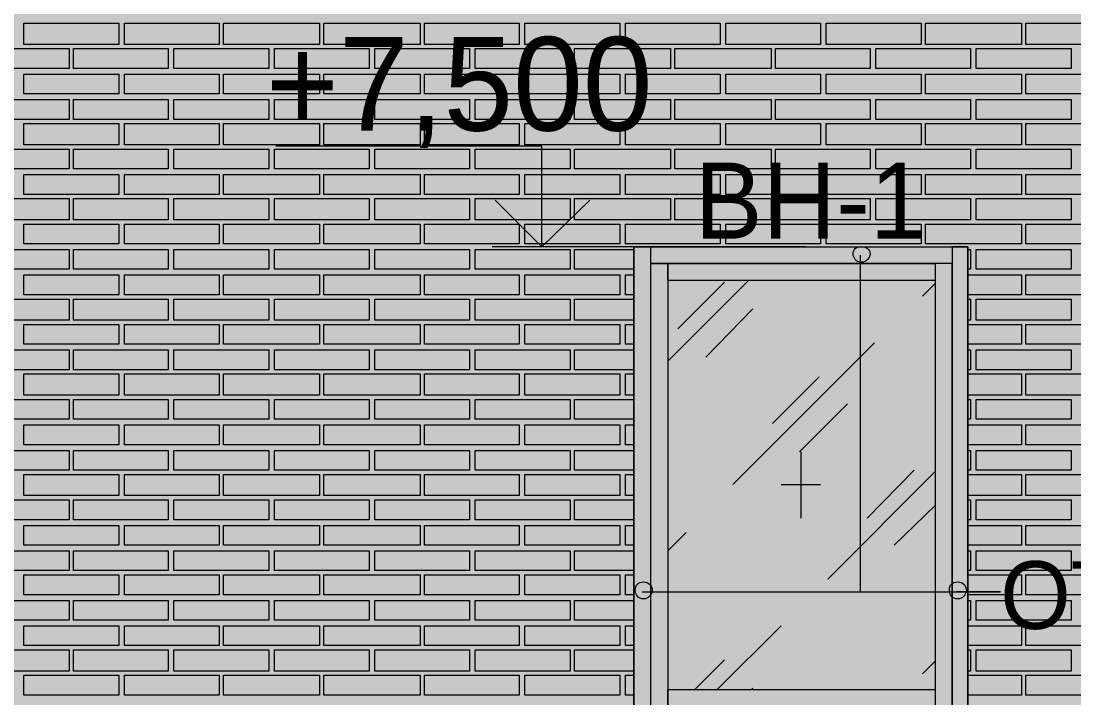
# Model space of a CAD drawing. Header units: millimetres. Extents: x -28928 to 100580, y -22867 to 36490.
# Drawn here: x -16654 to -13507, y 1383 to 3408 of the extents above; entities that cross this region are included whole.
import ezdxf

# ---------------------------------------------------------------- set-up
doc = ezdxf.new("R2010")
doc.units = ezdxf.units.MM
doc.layers.add('PDF _Геометрия', color=7, linetype='Continuous', true_color=0x8f8e8d)
doc.layers.add('PDF _Сплошная заливка', color=7, linetype='Continuous', true_color=0xffffff)
doc.layers.add('PDF _Текст', color=7, linetype='Continuous')

msp = doc.modelspace()

# ---------------------------------------------------------------- hatches: boundary and pattern name
at = {"layer": 'PDF _Сплошная заливка', "true_color": 0xdcd6cf, "transparency": 33554559}
h = msp.add_hatch(color=254, dxfattribs=at)
h.paths.add_polyline_path([(-15922.40610003837, -4713.187073485198), (-15922.40610003837, -1463.956304254396), (-13823.94456157681, -1463.956304254396), (-13823.94456157681, -4713.187073485198), (-13561.63686926911, -4713.187073485198), (-13561.63686926911, -1163.571688869772), (-19459.3291769615, -1163.571688869772), (-19459.3291769615, -4713.187073485198), (-17919.32917696148, -4713.187073485198), (-17919.32917696148, -1463.956304254396), (-16518.94456157684, -1463.956304254396), (-16518.94456157684, -4713.187073485198)])
h.paths.add_polyline_path([(-19700.48302311534, -482.4178427159131), (-9335.098407730602, -482.4178427159131), (-9335.098407730602, 4217.966772668751), (-12072.40610003833, 4217.966772668751), (-12072.40610003833, 6929.889849591866), (-9335.098407730602, 6929.889849591866), (-9335.098407730602, 9028.35138805342), (-21815.86763849998, 9028.35138805342), (-21815.86763849998, -4713.187073485198), (-19776.63686926919, -4713.187073485198), (-19776.63686926919, -727.8024581005411), (-19730.09840773073, -727.8024581005411), (-19730.09840773073, -820.8793811774594), (-19708.94456157688, -820.8793811774594), (-19708.94456157688, -719.3409196389985), (-19700.48302311534, -719.3409196389985)])
h.paths.add_polyline_path([(-10972.40610003832, -4713.187073485198), (-10972.40610003832, -1463.956304254396), (-9576.252253884453, -1463.956304254396), (-9576.252253884453, -4713.187073485198), (-9335.098407730602, -4713.187073485198), (-9335.098407730602, -1163.571688869772), (-13383.9445615768, -1163.571688869772), (-13383.9445615768, -4713.187073485198), (-13121.63686926912, -4713.187073485198), (-13121.63686926912, -1463.956304254396), (-11323.55994619217, -1463.956304254396), (-11323.55994619217, -4713.187073485198)])

# ---------------------------------------------------------------- linework, layer by layer
at = {"layer": 'PDF _Геометрия', "lineweight": 9}
for points in [[(-16362.40610003838, 3337.966772668748), (-16506.25225388453, 3337.966772668748), (-16645.86763849992, 3337.966772668748), (-16645.86763849992, 3401.428311130287), (-16506.25225388453, 3401.428311130287), (-16362.40610003838, 3401.428311130287)], [(-16062.02148465376, 3337.966772668748), (-16205.86763849993, 3337.966772668748), (-16345.48302311531, 3337.966772668748), (-16345.48302311531, 3401.428311130287), (-16205.86763849993, 3401.428311130287), (-16062.02148465376, 3401.428311130287)], [(-15761.63686926915, 3337.966772668748), (-15905.4830231153, 3337.966772668748), (-16049.32917696145, 3337.966772668748), (-16049.32917696145, 3401.428311130287), (-15905.4830231153, 3401.428311130287), (-15761.63686926915, 3401.428311130287)], [(-15461.25225388453, 3337.966772668748), (-15605.09840773067, 3337.966772668748), (-15748.94456157684, 3337.966772668748), (-15748.94456157684, 3401.428311130287), (-15605.09840773067, 3401.428311130287), (-15461.25225388453, 3401.428311130287)], [(-15165.09840773068, 3337.966772668748), (-15304.71379234607, 3337.966772668748), (-15448.55994619222, 3337.966772668748), (-15448.55994619222, 3401.428311130287), (-15304.71379234607, 3401.428311130287), (-15165.09840773068, 3401.428311130287)], [(-14864.71379234606, 3337.966772668748), (-15004.32917696144, 3337.966772668748), (-15148.17533080759, 3337.966772668748), (-15148.17533080759, 3401.428311130287), (-15004.32917696144, 3401.428311130287), (-14864.71379234606, 3401.428311130287)], [(-14564.32917696143, 3337.966772668748), (-14703.94456157682, 3337.966772668748), (-14847.79071542299, 3337.966772668748), (-14847.79071542299, 3401.428311130287), (-14703.94456157682, 3401.428311130287), (-14564.32917696143, 3401.428311130287)], [(-14263.94456157683, 3337.966772668748), (-14407.79071542298, 3337.966772668748), (-14547.40610003836, 3337.966772668748), (-14547.40610003836, 3401.428311130287), (-14407.79071542298, 3401.428311130287), (-14263.94456157683, 3401.428311130287)], [(-13963.5599461922, 3337.966772668748), (-14107.40610003835, 3337.966772668748), (-14247.02148465374, 3337.966772668748), (-14247.02148465374, 3401.428311130287), (-14107.40610003835, 3401.428311130287), (-13963.5599461922, 3401.428311130287)], [(-13663.17533080758, 3337.966772668748), (-13807.02148465374, 3337.966772668748), (-13950.86763849989, 3337.966772668748), (-13950.86763849989, 3401.428311130287), (-13807.02148465374, 3401.428311130287), (-13663.17533080758, 3401.428311130287)], [(-13362.79071542297, 3337.966772668748), (-13506.63686926912, 3337.966772668748), (-13650.48302311527, 3337.966772668748), (-13650.48302311527, 3401.428311130287), (-13506.63686926912, 3401.428311130287), (-13362.79071542297, 3401.428311130287)], [(-16510.48302311531, 3325.274464976439), (-16510.48302311531, 3266.043695745662), (-16798.17533080761, 3266.043695745662), (-16798.17533080761, 3325.274464976439)], [(-16214.32917696145, 3325.274464976439), (-16214.32917696145, 3266.043695745662), (-16497.79071542301, 3266.043695745662), (-16497.79071542301, 3325.274464976439)], [(-15913.94456157685, 3325.274464976439), (-15913.94456157685, 3266.043695745662), (-16197.40610003838, 3266.043695745662), (-16197.40610003838, 3325.274464976439)], [(-15613.55994619222, 3325.274464976439), (-15613.55994619222, 3266.043695745662), (-15897.02148465375, 3266.043695745662), (-15897.02148465375, 3325.274464976439)], [(-15313.17533080759, 3325.274464976439), (-15313.17533080759, 3266.043695745662), (-15596.63686926915, 3266.043695745662), (-15596.63686926915, 3325.274464976439)], [(-15012.79071542299, 3325.274464976439), (-15012.79071542299, 3266.043695745662), (-15296.25225388452, 3266.043695745662), (-15296.25225388452, 3325.274464976439)], [(-14712.40610003836, 3325.274464976439), (-14712.40610003836, 3266.043695745662), (-15000.09840773068, 3266.043695745662), (-15000.09840773068, 3325.274464976439)], [(-14412.02148465374, 3325.274464976439), (-14412.02148465374, 3266.043695745662), (-14699.71379234606, 3266.043695745662), (-14699.71379234606, 3325.274464976439)], [(-14115.86763849989, 3325.274464976439), (-14115.86763849989, 3266.043695745662), (-14399.32917696143, 3266.043695745662), (-14399.32917696143, 3325.274464976439)], [(-13815.48302311527, 3325.274464976439), (-13815.48302311527, 3266.043695745662), (-14098.94456157682, 3266.043695745662), (-14098.94456157682, 3325.274464976439)], [(-13515.09840773066, 3325.274464976439), (-13515.09840773066, 3266.043695745662), (-13798.5599461922, 3266.043695745662), (-13798.5599461922, 3325.274464976439)], [(-16362.40610003838, 3189.889849591815), (-16506.25225388453, 3189.889849591815), (-16645.86763849992, 3189.889849591815), (-16645.86763849992, 3249.120618822591), (-16506.25225388453, 3249.120618822591), (-16362.40610003838, 3249.120618822591)], [(-16062.02148465376, 3189.889849591815), (-16205.86763849993, 3189.889849591815), (-16345.48302311531, 3189.889849591815), (-16345.48302311531, 3249.120618822591), (-16205.86763849993, 3249.120618822591), (-16062.02148465376, 3249.120618822591)], [(-15761.63686926915, 3189.889849591815), (-15905.4830231153, 3189.889849591815), (-16049.32917696145, 3189.889849591815), (-16049.32917696145, 3249.120618822591), (-15905.4830231153, 3249.120618822591), (-15761.63686926915, 3249.120618822591)], [(-15461.25225388453, 3189.889849591815), (-15605.09840773067, 3189.889849591815), (-15748.94456157684, 3189.889849591815), (-15748.94456157684, 3249.120618822591), (-15605.09840773067, 3249.120618822591), (-15461.25225388453, 3249.120618822591)], [(-15165.09840773068, 3189.889849591815), (-15304.71379234607, 3189.889849591815), (-15448.55994619222, 3189.889849591815), (-15448.55994619222, 3249.120618822591), (-15304.71379234607, 3249.120618822591), (-15165.09840773068, 3249.120618822591)], [(-14864.71379234606, 3189.889849591815), (-15004.32917696144, 3189.889849591815), (-15148.17533080759, 3189.889849591815), (-15148.17533080759, 3249.120618822591), (-15004.32917696144, 3249.120618822591), (-14864.71379234606, 3249.120618822591)], [(-14564.32917696143, 3189.889849591815), (-14703.94456157682, 3189.889849591815), (-14847.79071542299, 3189.889849591815), (-14847.79071542299, 3249.120618822591), (-14703.94456157682, 3249.120618822591), (-14564.32917696143, 3249.120618822591)], [(-14263.94456157683, 3189.889849591815), (-14407.79071542298, 3189.889849591815), (-14547.40610003836, 3189.889849591815), (-14547.40610003836, 3249.120618822591), (-14407.79071542298, 3249.120618822591), (-14263.94456157683, 3249.120618822591)], [(-13963.5599461922, 3189.889849591815), (-14107.40610003835, 3189.889849591815), (-14247.02148465374, 3189.889849591815), (-14247.02148465374, 3249.120618822591), (-14107.40610003835, 3249.120618822591), (-13963.5599461922, 3249.120618822591)], [(-13663.17533080758, 3189.889849591815), (-13807.02148465374, 3189.889849591815), (-13950.86763849989, 3189.889849591815), (-13950.86763849989, 3249.120618822591), (-13807.02148465374, 3249.120618822591), (-13663.17533080758, 3249.120618822591)], [(-13362.79071542297, 3189.889849591815), (-13506.63686926912, 3189.889849591815), (-13650.48302311527, 3189.889849591815), (-13650.48302311527, 3249.120618822591), (-13506.63686926912, 3249.120618822591), (-13362.79071542297, 3249.120618822591)], [(-16510.48302311531, 3172.966772668744), (-16510.48302311531, 3113.736003437967), (-16798.17533080761, 3113.736003437967), (-16798.17533080761, 3172.966772668744)], [(-16214.32917696145, 3172.966772668744), (-16214.32917696145, 3113.736003437967), (-16497.79071542301, 3113.736003437967), (-16497.79071542301, 3172.966772668744)], [(-15913.94456157685, 3172.966772668744), (-15913.94456157685, 3113.736003437967), (-16197.40610003838, 3113.736003437967), (-16197.40610003838, 3172.966772668744)], [(-15613.55994619222, 3172.966772668744), (-15613.55994619222, 3113.736003437967), (-15897.02148465375, 3113.736003437967), (-15897.02148465375, 3172.966772668744)], [(-15313.17533080759, 3172.966772668744), (-15313.17533080759, 3113.736003437967), (-15596.63686926915, 3113.736003437967), (-15596.63686926915, 3172.966772668744)], [(-15012.79071542299, 3172.966772668744), (-15012.79071542299, 3113.736003437967), (-15296.25225388452, 3113.736003437967), (-15296.25225388452, 3172.966772668744)], [(-14712.40610003836, 3172.966772668744), (-14712.40610003836, 3113.736003437967), (-15000.09840773068, 3113.736003437967), (-15000.09840773068, 3172.966772668744)], [(-14412.02148465374, 3172.966772668744), (-14412.02148465374, 3113.736003437967), (-14699.71379234606, 3113.736003437967), (-14699.71379234606, 3172.966772668744)], [(-14115.86763849989, 3172.966772668744), (-14115.86763849989, 3113.736003437967), (-14399.32917696143, 3113.736003437967), (-14399.32917696143, 3172.966772668744)], [(-13815.48302311527, 3172.966772668744), (-13815.48302311527, 3113.736003437967), (-14098.94456157682, 3113.736003437967), (-14098.94456157682, 3172.966772668744)], [(-13515.09840773066, 3172.966772668744), (-13515.09840773066, 3113.736003437967), (-13798.5599461922, 3113.736003437967), (-13798.5599461922, 3172.966772668744)], [(-16362.40610003838, 3037.582157284123), (-16506.25225388453, 3037.582157284123), (-16645.86763849992, 3037.582157284123), (-16645.86763849992, 3101.043695745662), (-16506.25225388453, 3101.043695745662), (-16362.40610003838, 3101.043695745662)], [(-16062.02148465376, 3037.582157284123), (-16205.86763849993, 3037.582157284123), (-16345.48302311531, 3037.582157284123), (-16345.48302311531, 3101.043695745662), (-16205.86763849993, 3101.043695745662), (-16062.02148465376, 3101.043695745662)], [(-15761.63686926915, 3037.582157284123), (-15905.4830231153, 3037.582157284123), (-16049.32917696145, 3037.582157284123), (-16049.32917696145, 3101.043695745662), (-15905.4830231153, 3101.043695745662), (-15761.63686926915, 3101.043695745662)], [(-15461.25225388453, 3037.582157284123), (-15605.09840773067, 3037.582157284123), (-15748.94456157684, 3037.582157284123), (-15748.94456157684, 3101.043695745662), (-15605.09840773067, 3101.043695745662), (-15461.25225388453, 3101.043695745662)], [(-15165.09840773068, 3037.582157284123), (-15304.71379234607, 3037.582157284123), (-15448.55994619222, 3037.582157284123), (-15448.55994619222, 3101.043695745662), (-15304.71379234607, 3101.043695745662), (-15165.09840773068, 3101.043695745662)], [(-14864.71379234606, 3037.582157284123), (-15004.32917696144, 3037.582157284123), (-15148.17533080759, 3037.582157284123), (-15148.17533080759, 3101.043695745662), (-15004.32917696144, 3101.043695745662), (-14864.71379234606, 3101.043695745662)], [(-14564.32917696143, 3037.582157284123), (-14703.94456157682, 3037.582157284123), (-14847.79071542299, 3037.582157284123), (-14847.79071542299, 3101.043695745662), (-14703.94456157682, 3101.043695745662), (-14564.32917696143, 3101.043695745662)], [(-14263.94456157683, 3037.582157284123), (-14407.79071542298, 3037.582157284123), (-14547.40610003836, 3037.582157284123), (-14547.40610003836, 3101.043695745662), (-14407.79071542298, 3101.043695745662), (-14263.94456157683, 3101.043695745662)], [(-13963.5599461922, 3037.582157284123), (-14107.40610003835, 3037.582157284123), (-14247.02148465374, 3037.582157284123), (-14247.02148465374, 3101.043695745662), (-14107.40610003835, 3101.043695745662), (-13963.5599461922, 3101.043695745662)], [(-13663.17533080758, 3037.582157284123), (-13807.02148465374, 3037.582157284123), (-13950.86763849989, 3037.582157284123), (-13950.86763849989, 3101.043695745662), (-13807.02148465374, 3101.043695745662), (-13663.17533080758, 3101.043695745662)], [(-13362.79071542297, 3037.582157284123), (-13506.63686926912, 3037.582157284123), (-13650.48302311527, 3037.582157284123), (-13650.48302311527, 3101.043695745662), (-13506.63686926912, 3101.043695745662), (-13362.79071542297, 3101.043695745662)], [(-16510.48302311531, 3024.889849591815), (-16510.48302311531, 2965.659080361038), (-16798.17533080761, 2965.659080361038), (-16798.17533080761, 3024.889849591815)], [(-16214.32917696145, 3024.889849591815), (-16214.32917696145, 2965.659080361038), (-16497.79071542301, 2965.659080361038), (-16497.79071542301, 3024.889849591815)], [(-15913.94456157685, 3024.889849591815), (-15913.94456157685, 2965.659080361038), (-16197.40610003838, 2965.659080361038), (-16197.40610003838, 3024.889849591815)], [(-15613.55994619222, 3024.889849591815), (-15613.55994619222, 2965.659080361038), (-15897.02148465375, 2965.659080361038), (-15897.02148465375, 3024.889849591815)], [(-15313.17533080759, 3024.889849591815), (-15313.17533080759, 2965.659080361038), (-15596.63686926915, 2965.659080361038), (-15596.63686926915, 3024.889849591815)], [(-15012.79071542299, 3024.889849591815), (-15012.79071542299, 2965.659080361038), (-15296.25225388452, 2965.659080361038), (-15296.25225388452, 3024.889849591815)], [(-14712.40610003836, 3024.889849591815), (-14712.40610003836, 2965.659080361038), (-15000.09840773068, 2965.659080361038), (-15000.09840773068, 3024.889849591815)], [(-14412.02148465374, 3024.889849591815), (-14412.02148465374, 2965.659080361038), (-14699.71379234606, 2965.659080361038), (-14699.71379234606, 3024.889849591815)], [(-14115.86763849989, 3024.889849591815), (-14115.86763849989, 2965.659080361038), (-14399.32917696143, 2965.659080361038), (-14399.32917696143, 3024.889849591815)], [(-13815.48302311527, 3024.889849591815), (-13815.48302311527, 2965.659080361038), (-14098.94456157682, 2965.659080361038), (-14098.94456157682, 3024.889849591815)], [(-13515.09840773066, 3024.889849591815), (-13515.09840773066, 2965.659080361038), (-13798.5599461922, 2965.659080361038), (-13798.5599461922, 3024.889849591815)], [(-16362.40610003838, 2889.50523420719), (-16506.25225388453, 2889.50523420719), (-16645.86763849992, 2889.50523420719), (-16645.86763849992, 2948.736003437967), (-16506.25225388453, 2948.736003437967), (-16362.40610003838, 2948.736003437967)], [(-16062.02148465376, 2889.50523420719), (-16205.86763849993, 2889.50523420719), (-16345.48302311531, 2889.50523420719), (-16345.48302311531, 2948.736003437967), (-16205.86763849993, 2948.736003437967), (-16062.02148465376, 2948.736003437967)], [(-15761.63686926915, 2889.50523420719), (-15905.4830231153, 2889.50523420719), (-16049.32917696145, 2889.50523420719), (-16049.32917696145, 2948.736003437967), (-15905.4830231153, 2948.736003437967), (-15761.63686926915, 2948.736003437967)], [(-15461.25225388453, 2889.50523420719), (-15605.09840773067, 2889.50523420719), (-15748.94456157684, 2889.50523420719), (-15748.94456157684, 2948.736003437967), (-15605.09840773067, 2948.736003437967), (-15461.25225388453, 2948.736003437967)], [(-15165.09840773068, 2889.50523420719), (-15304.71379234607, 2889.50523420719), (-15448.55994619222, 2889.50523420719), (-15448.55994619222, 2948.736003437967), (-15304.71379234607, 2948.736003437967), (-15165.09840773068, 2948.736003437967)], [(-14864.71379234606, 2889.50523420719), (-15004.32917696144, 2889.50523420719), (-15148.17533080759, 2889.50523420719), (-15148.17533080759, 2948.736003437967), (-15004.32917696144, 2948.736003437967), (-14864.71379234606, 2948.736003437967)], [(-14564.32917696143, 2889.50523420719), (-14703.94456157682, 2889.50523420719), (-14847.79071542299, 2889.50523420719), (-14847.79071542299, 2948.736003437967), (-14703.94456157682, 2948.736003437967), (-14564.32917696143, 2948.736003437967)], [(-14263.94456157683, 2889.50523420719), (-14407.79071542298, 2889.50523420719), (-14547.40610003836, 2889.50523420719), (-14547.40610003836, 2948.736003437967), (-14407.79071542298, 2948.736003437967), (-14263.94456157683, 2948.736003437967)], [(-13963.5599461922, 2889.50523420719), (-14107.40610003835, 2889.50523420719), (-14247.02148465374, 2889.50523420719), (-14247.02148465374, 2948.736003437967), (-14107.40610003835, 2948.736003437967), (-13963.5599461922, 2948.736003437967)], [(-13663.17533080758, 2889.50523420719), (-13807.02148465374, 2889.50523420719), (-13950.86763849989, 2889.50523420719), (-13950.86763849989, 2948.736003437967), (-13807.02148465374, 2948.736003437967), (-13663.17533080758, 2948.736003437967)], [(-13362.79071542297, 2889.50523420719), (-13506.63686926912, 2889.50523420719), (-13650.48302311527, 2889.50523420719), (-13650.48302311527, 2948.736003437967), (-13506.63686926912, 2948.736003437967), (-13362.79071542297, 2948.736003437967)], [(-16510.48302311531, 2876.812926514882), (-16510.48302311531, 2813.351388053343), (-16798.17533080761, 2813.351388053343), (-16798.17533080761, 2876.812926514882)], [(-16214.32917696145, 2876.812926514882), (-16214.32917696145, 2813.351388053343), (-16497.79071542301, 2813.351388053343), (-16497.79071542301, 2876.812926514882)], [(-15913.94456157685, 2876.812926514882), (-15913.94456157685, 2813.351388053343), (-16197.40610003838, 2813.351388053343), (-16197.40610003838, 2876.812926514882)], [(-15613.55994619222, 2876.812926514882), (-15613.55994619222, 2813.351388053343), (-15897.02148465375, 2813.351388053343), (-15897.02148465375, 2876.812926514882)], [(-15313.17533080759, 2876.812926514882), (-15313.17533080759, 2813.351388053343), (-15596.63686926915, 2813.351388053343), (-15596.63686926915, 2876.812926514882)], [(-15012.79071542299, 2876.812926514882), (-15012.79071542299, 2813.351388053343), (-15296.25225388452, 2813.351388053343), (-15296.25225388452, 2876.812926514882)], [(-14712.40610003836, 2876.812926514882), (-14712.40610003836, 2813.351388053343), (-15000.09840773068, 2813.351388053343), (-15000.09840773068, 2876.812926514882)], [(-14412.02148465374, 2876.812926514882), (-14412.02148465374, 2813.351388053343), (-14699.71379234606, 2813.351388053343), (-14699.71379234606, 2876.812926514882)], [(-14115.86763849989, 2876.812926514882), (-14115.86763849989, 2813.351388053343), (-14399.32917696143, 2813.351388053343), (-14399.32917696143, 2876.812926514882)], [(-13815.48302311527, 2876.812926514882), (-13815.48302311527, 2813.351388053343), (-14098.94456157682, 2813.351388053343), (-14098.94456157682, 2876.812926514882)], [(-13515.09840773066, 2876.812926514882), (-13515.09840773066, 2813.351388053343), (-13798.5599461922, 2813.351388053343), (-13798.5599461922, 2876.812926514882)], [(-16362.40610003838, 2741.428311130279), (-16506.25225388453, 2741.428311130279), (-16645.86763849992, 2741.428311130279), (-16645.86763849992, 2800.659080361034), (-16506.25225388453, 2800.659080361034), (-16362.40610003838, 2800.659080361034)], [(-16062.02148465376, 2741.428311130279), (-16205.86763849993, 2741.428311130279), (-16345.48302311531, 2741.428311130279), (-16345.48302311531, 2800.659080361034), (-16205.86763849993, 2800.659080361034), (-16062.02148465376, 2800.659080361034)], [(-15761.63686926915, 2741.428311130279), (-15905.4830231153, 2741.428311130279), (-16049.32917696145, 2741.428311130279), (-16049.32917696145, 2800.659080361034), (-15905.4830231153, 2800.659080361034), (-15761.63686926915, 2800.659080361034)], [(-15461.25225388453, 2741.428311130279), (-15605.09840773067, 2741.428311130279), (-15748.94456157684, 2741.428311130279), (-15748.94456157684, 2800.659080361034), (-15605.09840773067, 2800.659080361034), (-15461.25225388453, 2800.659080361034)], [(-15165.09840773068, 2741.428311130279), (-15304.71379234607, 2741.428311130279), (-15448.55994619222, 2741.428311130279), (-15448.55994619222, 2800.659080361034), (-15304.71379234607, 2800.659080361034), (-15165.09840773068, 2800.659080361034)], [(-14864.71379234606, 2741.428311130279), (-15004.32917696144, 2741.428311130279), (-15148.17533080759, 2741.428311130279), (-15148.17533080759, 2800.659080361034), (-15004.32917696144, 2800.659080361034), (-14864.71379234606, 2800.659080361034)], [(-14564.32917696143, 2741.428311130279), (-14703.94456157682, 2741.428311130279), (-14847.79071542299, 2741.428311130279), (-14847.79071542299, 2800.659080361034), (-14703.94456157682, 2800.659080361034), (-14564.32917696143, 2800.659080361034)], [(-14263.94456157683, 2741.428311130279), (-14407.79071542298, 2741.428311130279), (-14547.40610003836, 2741.428311130279), (-14547.40610003836, 2800.659080361034), (-14407.79071542298, 2800.659080361034), (-14263.94456157683, 2800.659080361034)], [(-13963.5599461922, 2741.428311130279), (-14107.40610003835, 2741.428311130279), (-14247.02148465374, 2741.428311130279), (-14247.02148465374, 2800.659080361034), (-14107.40610003835, 2800.659080361034), (-13963.5599461922, 2800.659080361034)], [(-13663.17533080758, 2741.428311130279), (-13807.02148465374, 2741.428311130279), (-13950.86763849989, 2741.428311130279), (-13950.86763849989, 2800.659080361034), (-13807.02148465374, 2800.659080361034), (-13663.17533080758, 2800.659080361034)], [(-13362.79071542297, 2741.428311130279), (-13506.63686926912, 2741.428311130279), (-13650.48302311527, 2741.428311130279), (-13650.48302311527, 2800.659080361034), (-13506.63686926912, 2800.659080361034), (-13362.79071542297, 2800.659080361034)], [(-16510.48302311531, 2724.50523420719), (-16510.48302311531, 2665.274464976432), (-16798.17533080761, 2665.274464976432), (-16798.17533080761, 2724.50523420719)], [(-16214.32917696145, 2724.50523420719), (-16214.32917696145, 2665.274464976432), (-16497.79071542301, 2665.274464976432), (-16497.79071542301, 2724.50523420719)], [(-15913.94456157685, 2724.50523420719), (-15913.94456157685, 2665.274464976432), (-16197.40610003838, 2665.274464976432), (-16197.40610003838, 2724.50523420719)], [(-15613.55994619222, 2724.50523420719), (-15613.55994619222, 2665.274464976432), (-15897.02148465375, 2665.274464976432), (-15897.02148465375, 2724.50523420719)], [(-15313.17533080759, 2724.50523420719), (-15313.17533080759, 2665.274464976432), (-15596.63686926915, 2665.274464976432), (-15596.63686926915, 2724.50523420719)], [(-15012.79071542299, 2724.50523420719), (-15012.79071542299, 2665.274464976432), (-15296.25225388452, 2665.274464976432), (-15296.25225388452, 2724.50523420719)], [(-13515.09840773066, 2724.50523420719), (-13515.09840773066, 2665.274464976432), (-13798.5599461922, 2665.274464976432), (-13798.5599461922, 2724.50523420719)], [(-16362.40610003838, 2589.120618822584), (-16506.25225388453, 2589.120618822584), (-16645.86763849992, 2589.120618822584), (-16645.86763849992, 2648.351388053343), (-16506.25225388453, 2648.351388053343), (-16362.40610003838, 2648.351388053343)], [(-16062.02148465376, 2589.120618822584), (-16205.86763849993, 2589.120618822584), (-16345.48302311531, 2589.120618822584), (-16345.48302311531, 2648.351388053343), (-16205.86763849993, 2648.351388053343), (-16062.02148465376, 2648.351388053343)], [(-15761.63686926915, 2589.120618822584), (-15905.4830231153, 2589.120618822584), (-16049.32917696145, 2589.120618822584), (-16049.32917696145, 2648.351388053343), (-15905.4830231153, 2648.351388053343), (-15761.63686926915, 2648.351388053343)], [(-15461.25225388453, 2589.120618822584), (-15605.09840773067, 2589.120618822584), (-15748.94456157684, 2589.120618822584), (-15748.94456157684, 2648.351388053343), (-15605.09840773067, 2648.351388053343), (-15461.25225388453, 2648.351388053343)], [(-15165.09840773068, 2589.120618822584), (-15304.71379234607, 2589.120618822584), (-15448.55994619222, 2589.120618822584), (-15448.55994619222, 2648.351388053343), (-15304.71379234607, 2648.351388053343), (-15165.09840773068, 2648.351388053343)], [(-14864.71379234606, 2589.120618822584), (-15004.32917696144, 2589.120618822584), (-15148.17533080759, 2589.120618822584), (-15148.17533080759, 2648.351388053343), (-15004.32917696144, 2648.351388053343), (-14864.71379234606, 2648.351388053343)], [(-13362.79071542297, 2589.120618822584), (-13506.63686926912, 2589.120618822584), (-13650.48302311527, 2589.120618822584), (-13650.48302311527, 2648.351388053343), (-13506.63686926912, 2648.351388053343), (-13362.79071542297, 2648.351388053343)], [(-16510.48302311531, 2576.428311130276), (-16510.48302311531, 2512.966772668737), (-16798.17533080761, 2512.966772668737), (-16798.17533080761, 2576.428311130276)], [(-16214.32917696145, 2576.428311130276), (-16214.32917696145, 2512.966772668737), (-16497.79071542301, 2512.966772668737), (-16497.79071542301, 2576.428311130276)], [(-15913.94456157685, 2576.428311130276), (-15913.94456157685, 2512.966772668737), (-16197.40610003838, 2512.966772668737), (-16197.40610003838, 2576.428311130276)], [(-15613.55994619222, 2576.428311130276), (-15613.55994619222, 2512.966772668737), (-15897.02148465375, 2512.966772668737), (-15897.02148465375, 2576.428311130276)], [(-15313.17533080759, 2576.428311130276), (-15313.17533080759, 2512.966772668737), (-15596.63686926915, 2512.966772668737), (-15596.63686926915, 2576.428311130276)], [(-15012.79071542299, 2576.428311130276), (-15012.79071542299, 2512.966772668737), (-15296.25225388452, 2512.966772668737), (-15296.25225388452, 2576.428311130276)], [(-13515.09840773066, 2576.428311130276), (-13515.09840773066, 2512.966772668737), (-13798.5599461922, 2512.966772668737), (-13798.5599461922, 2576.428311130276)], [(-16362.40610003838, 2441.043695745655), (-16506.25225388453, 2441.043695745655), (-16645.86763849992, 2441.043695745655), (-16645.86763849992, 2500.274464976428), (-16506.25225388453, 2500.274464976428), (-16362.40610003838, 2500.274464976428)], [(-16062.02148465376, 2441.043695745655), (-16205.86763849993, 2441.043695745655), (-16345.48302311531, 2441.043695745655), (-16345.48302311531, 2500.274464976428), (-16205.86763849993, 2500.274464976428), (-16062.02148465376, 2500.274464976428)], [(-15761.63686926915, 2441.043695745655), (-15905.4830231153, 2441.043695745655), (-16049.32917696145, 2441.043695745655), (-16049.32917696145, 2500.274464976428), (-15905.4830231153, 2500.274464976428), (-15761.63686926915, 2500.274464976428)], [(-15461.25225388453, 2441.043695745655), (-15605.09840773067, 2441.043695745655), (-15748.94456157684, 2441.043695745655), (-15748.94456157684, 2500.274464976428), (-15605.09840773067, 2500.274464976428), (-15461.25225388453, 2500.274464976428)], [(-15165.09840773068, 2441.043695745655), (-15304.71379234607, 2441.043695745655), (-15448.55994619222, 2441.043695745655), (-15448.55994619222, 2500.274464976428), (-15304.71379234607, 2500.274464976428), (-15165.09840773068, 2500.274464976428)], [(-14864.71379234606, 2441.043695745655), (-15004.32917696144, 2441.043695745655), (-15148.17533080759, 2441.043695745655), (-15148.17533080759, 2500.274464976428), (-15004.32917696144, 2500.274464976428), (-14864.71379234606, 2500.274464976428)], [(-13362.79071542297, 2441.043695745655), (-13506.63686926912, 2441.043695745655), (-13650.48302311527, 2441.043695745655), (-13650.48302311527, 2500.274464976428), (-13506.63686926912, 2500.274464976428), (-13362.79071542297, 2500.274464976428)], [(-16510.48302311531, 2424.120618822584), (-16510.48302311531, 2364.889849591807), (-16798.17533080761, 2364.889849591807), (-16798.17533080761, 2424.120618822584)], [(-16214.32917696145, 2424.120618822584), (-16214.32917696145, 2364.889849591807), (-16497.79071542301, 2364.889849591807), (-16497.79071542301, 2424.120618822584)], [(-15913.94456157685, 2424.120618822584), (-15913.94456157685, 2364.889849591807), (-16197.40610003838, 2364.889849591807), (-16197.40610003838, 2424.120618822584)], [(-15613.55994619222, 2424.120618822584), (-15613.55994619222, 2364.889849591807), (-15897.02148465375, 2364.889849591807), (-15897.02148465375, 2424.120618822584)], [(-15313.17533080759, 2424.120618822584), (-15313.17533080759, 2364.889849591807), (-15596.63686926915, 2364.889849591807), (-15596.63686926915, 2424.120618822584)], [(-15012.79071542299, 2424.120618822584), (-15012.79071542299, 2364.889849591807), (-15296.25225388452, 2364.889849591807), (-15296.25225388452, 2424.120618822584)], [(-13515.09840773066, 2424.120618822584), (-13515.09840773066, 2364.889849591807), (-13798.5599461922, 2364.889849591807), (-13798.5599461922, 2424.120618822584)], [(-16362.40610003838, 2288.73600343796), (-16506.25225388453, 2288.73600343796), (-16645.86763849992, 2288.73600343796), (-16645.86763849992, 2352.197541899499), (-16506.25225388453, 2352.197541899499), (-16362.40610003838, 2352.197541899499)], [(-16062.02148465376, 2288.73600343796), (-16205.86763849993, 2288.73600343796), (-16345.48302311531, 2288.73600343796), (-16345.48302311531, 2352.197541899499), (-16205.86763849993, 2352.197541899499), (-16062.02148465376, 2352.197541899499)], [(-15761.63686926915, 2288.73600343796), (-15905.4830231153, 2288.73600343796), (-16049.32917696145, 2288.73600343796), (-16049.32917696145, 2352.197541899499), (-15905.4830231153, 2352.197541899499), (-15761.63686926915, 2352.197541899499)], [(-15461.25225388453, 2288.73600343796), (-15605.09840773067, 2288.73600343796), (-15748.94456157684, 2288.73600343796), (-15748.94456157684, 2352.197541899499), (-15605.09840773067, 2352.197541899499), (-15461.25225388453, 2352.197541899499)], [(-15165.09840773068, 2288.73600343796), (-15304.71379234607, 2288.73600343796), (-15448.55994619222, 2288.73600343796), (-15448.55994619222, 2352.197541899499), (-15304.71379234607, 2352.197541899499), (-15165.09840773068, 2352.197541899499)], [(-14864.71379234606, 2288.73600343796), (-15004.32917696144, 2288.73600343796), (-15148.17533080759, 2288.73600343796), (-15148.17533080759, 2352.197541899499), (-15004.32917696144, 2352.197541899499), (-14864.71379234606, 2352.197541899499)], [(-13362.79071542297, 2288.73600343796), (-13506.63686926912, 2288.73600343796), (-13650.48302311527, 2288.73600343796), (-13650.48302311527, 2352.197541899499), (-13506.63686926912, 2352.197541899499), (-13362.79071542297, 2352.197541899499)], [(-16510.48302311531, 2276.043695745651), (-16510.48302311531, 2216.812926514875), (-16798.17533080761, 2216.812926514875), (-16798.17533080761, 2276.043695745651)], [(-16214.32917696145, 2276.043695745651), (-16214.32917696145, 2216.812926514875), (-16497.79071542301, 2216.812926514875), (-16497.79071542301, 2276.043695745651)], [(-15913.94456157685, 2276.043695745651), (-15913.94456157685, 2216.812926514875), (-16197.40610003838, 2216.812926514875), (-16197.40610003838, 2276.043695745651)], [(-15613.55994619222, 2276.043695745651), (-15613.55994619222, 2216.812926514875), (-15897.02148465375, 2216.812926514875), (-15897.02148465375, 2276.043695745651)], [(-15313.17533080759, 2276.043695745651), (-15313.17533080759, 2216.812926514875), (-15596.63686926915, 2216.812926514875), (-15596.63686926915, 2276.043695745651)], [(-15012.79071542299, 2276.043695745651), (-15012.79071542299, 2216.812926514875), (-15296.25225388452, 2216.812926514875), (-15296.25225388452, 2276.043695745651)], [(-13515.09840773066, 2276.043695745651), (-13515.09840773066, 2216.812926514875), (-13798.5599461922, 2216.812926514875), (-13798.5599461922, 2276.043695745651)], [(-16362.40610003838, 2140.659080361027), (-16506.25225388453, 2140.659080361027), (-16645.86763849992, 2140.659080361027), (-16645.86763849992, 2199.889849591804), (-16506.25225388453, 2199.889849591804), (-16362.40610003838, 2199.889849591804)], [(-16062.02148465376, 2140.659080361027), (-16205.86763849993, 2140.659080361027), (-16345.48302311531, 2140.659080361027), (-16345.48302311531, 2199.889849591804), (-16205.86763849993, 2199.889849591804), (-16062.02148465376, 2199.889849591804)], [(-15761.63686926915, 2140.659080361027), (-15905.4830231153, 2140.659080361027), (-16049.32917696145, 2140.659080361027), (-16049.32917696145, 2199.889849591804), (-15905.4830231153, 2199.889849591804), (-15761.63686926915, 2199.889849591804)], [(-15461.25225388453, 2140.659080361027), (-15605.09840773067, 2140.659080361027), (-15748.94456157684, 2140.659080361027), (-15748.94456157684, 2199.889849591804), (-15605.09840773067, 2199.889849591804), (-15461.25225388453, 2199.889849591804)], [(-15165.09840773068, 2140.659080361027), (-15304.71379234607, 2140.659080361027), (-15448.55994619222, 2140.659080361027), (-15448.55994619222, 2199.889849591804), (-15304.71379234607, 2199.889849591804), (-15165.09840773068, 2199.889849591804)], [(-14864.71379234606, 2140.659080361027), (-15004.32917696144, 2140.659080361027), (-15148.17533080759, 2140.659080361027), (-15148.17533080759, 2199.889849591804), (-15004.32917696144, 2199.889849591804), (-14864.71379234606, 2199.889849591804)], [(-13362.79071542297, 2140.659080361027), (-13506.63686926912, 2140.659080361027), (-13650.48302311527, 2140.659080361027), (-13650.48302311527, 2199.889849591804), (-13506.63686926912, 2199.889849591804), (-13362.79071542297, 2199.889849591804)], [(-16510.48302311531, 2123.736003437956), (-16510.48302311531, 2064.505234207183), (-16798.17533080761, 2064.505234207183), (-16798.17533080761, 2123.736003437956)], [(-16214.32917696145, 2123.736003437956), (-16214.32917696145, 2064.505234207183), (-16497.79071542301, 2064.505234207183), (-16497.79071542301, 2123.736003437956)], [(-15913.94456157685, 2123.736003437956), (-15913.94456157685, 2064.505234207183), (-16197.40610003838, 2064.505234207183), (-16197.40610003838, 2123.736003437956)], [(-15613.55994619222, 2123.736003437956), (-15613.55994619222, 2064.505234207183), (-15897.02148465375, 2064.505234207183), (-15897.02148465375, 2123.736003437956)], [(-15313.17533080759, 2123.736003437956), (-15313.17533080759, 2064.505234207183), (-15596.63686926915, 2064.505234207183), (-15596.63686926915, 2123.736003437956)], [(-15012.79071542299, 2123.736003437956), (-15012.79071542299, 2064.505234207183), (-15296.25225388452, 2064.505234207183), (-15296.25225388452, 2123.736003437956)], [(-13515.09840773066, 2123.736003437956), (-13515.09840773066, 2064.505234207183), (-13798.5599461922, 2064.505234207183), (-13798.5599461922, 2123.736003437956)], [(-16362.40610003838, 1988.351388053336), (-16506.25225388453, 1988.351388053336), (-16645.86763849992, 1988.351388053336), (-16645.86763849992, 2051.812926514875), (-16506.25225388453, 2051.812926514875), (-16362.40610003838, 2051.812926514875)], [(-16062.02148465376, 1988.351388053336), (-16205.86763849993, 1988.351388053336), (-16345.48302311531, 1988.351388053336), (-16345.48302311531, 2051.812926514875), (-16205.86763849993, 2051.812926514875), (-16062.02148465376, 2051.812926514875)], [(-15761.63686926915, 1988.351388053336), (-15905.4830231153, 1988.351388053336), (-16049.32917696145, 1988.351388053336), (-16049.32917696145, 2051.812926514875), (-15905.4830231153, 2051.812926514875), (-15761.63686926915, 2051.812926514875)], [(-15461.25225388453, 1988.351388053336), (-15605.09840773067, 1988.351388053336), (-15748.94456157684, 1988.351388053336), (-15748.94456157684, 2051.812926514875), (-15605.09840773067, 2051.812926514875), (-15461.25225388453, 2051.812926514875)], [(-15165.09840773068, 1988.351388053336), (-15304.71379234607, 1988.351388053336), (-15448.55994619222, 1988.351388053336), (-15448.55994619222, 2051.812926514875), (-15304.71379234607, 2051.812926514875), (-15165.09840773068, 2051.812926514875)], [(-14864.71379234606, 1988.351388053336), (-15004.32917696144, 1988.351388053336), (-15148.17533080759, 1988.351388053336), (-15148.17533080759, 2051.812926514875), (-15004.32917696144, 2051.812926514875), (-14864.71379234606, 2051.812926514875)], [(-13362.79071542297, 1988.351388053336), (-13506.63686926912, 1988.351388053336), (-13650.48302311527, 1988.351388053336), (-13650.48302311527, 2051.812926514875), (-13506.63686926912, 2051.812926514875), (-13362.79071542297, 2051.812926514875)], [(-16510.48302311531, 1975.659080361027), (-16510.48302311531, 1916.428311130268), (-16798.17533080761, 1916.428311130268), (-16798.17533080761, 1975.659080361027)], [(-16214.32917696145, 1975.659080361027), (-16214.32917696145, 1916.428311130268), (-16497.79071542301, 1916.428311130268), (-16497.79071542301, 1975.659080361027)], [(-15913.94456157685, 1975.659080361027), (-15913.94456157685, 1916.428311130268), (-16197.40610003838, 1916.428311130268), (-16197.40610003838, 1975.659080361027)], [(-15613.55994619222, 1975.659080361027), (-15613.55994619222, 1916.428311130268), (-15897.02148465375, 1916.428311130268), (-15897.02148465375, 1975.659080361027)], [(-15313.17533080759, 1975.659080361027), (-15313.17533080759, 1916.428311130268), (-15596.63686926915, 1916.428311130268), (-15596.63686926915, 1975.659080361027)], [(-15012.79071542299, 1975.659080361027), (-15012.79071542299, 1916.428311130268), (-15296.25225388452, 1916.428311130268), (-15296.25225388452, 1975.659080361027)], [(-13515.09840773066, 1975.659080361027), (-13515.09840773066, 1916.428311130268), (-13798.5599461922, 1916.428311130268), (-13798.5599461922, 1975.659080361027)], [(-16362.40610003838, 1840.274464976421), (-16506.25225388453, 1840.274464976421), (-16645.86763849992, 1840.274464976421), (-16645.86763849992, 1899.505234207179), (-16506.25225388453, 1899.505234207179), (-16362.40610003838, 1899.505234207179)], [(-16062.02148465376, 1840.274464976421), (-16205.86763849993, 1840.274464976421), (-16345.48302311531, 1840.274464976421), (-16345.48302311531, 1899.505234207179), (-16205.86763849993, 1899.505234207179), (-16062.02148465376, 1899.505234207179)], [(-15761.63686926915, 1840.274464976421), (-15905.4830231153, 1840.274464976421), (-16049.32917696145, 1840.274464976421), (-16049.32917696145, 1899.505234207179), (-15905.4830231153, 1899.505234207179), (-15761.63686926915, 1899.505234207179)], [(-15461.25225388453, 1840.274464976421), (-15605.09840773067, 1840.274464976421), (-15748.94456157684, 1840.274464976421), (-15748.94456157684, 1899.505234207179), (-15605.09840773067, 1899.505234207179), (-15461.25225388453, 1899.505234207179)], [(-15165.09840773068, 1840.274464976421), (-15304.71379234607, 1840.274464976421), (-15448.55994619222, 1840.274464976421), (-15448.55994619222, 1899.505234207179), (-15304.71379234607, 1899.505234207179), (-15165.09840773068, 1899.505234207179)], [(-14864.71379234606, 1840.274464976421), (-15004.32917696144, 1840.274464976421), (-15148.17533080759, 1840.274464976421), (-15148.17533080759, 1899.505234207179), (-15004.32917696144, 1899.505234207179), (-14864.71379234606, 1899.505234207179)], [(-13362.79071542297, 1840.274464976421), (-13506.63686926912, 1840.274464976421), (-13650.48302311527, 1840.274464976421), (-13650.48302311527, 1899.505234207179), (-13506.63686926912, 1899.505234207179), (-13362.79071542297, 1899.505234207179)], [(-16510.48302311531, 1823.351388053332), (-16510.48302311531, 1764.120618822573), (-16798.17533080761, 1764.120618822573), (-16798.17533080761, 1823.351388053332)], [(-16214.32917696145, 1823.351388053332), (-16214.32917696145, 1764.120618822573), (-16497.79071542301, 1764.120618822573), (-16497.79071542301, 1823.351388053332)], [(-15913.94456157685, 1823.351388053332), (-15913.94456157685, 1764.120618822573), (-16197.40610003838, 1764.120618822573), (-16197.40610003838, 1823.351388053332)], [(-15613.55994619222, 1823.351388053332), (-15613.55994619222, 1764.120618822573), (-15897.02148465375, 1764.120618822573), (-15897.02148465375, 1823.351388053332)], [(-15313.17533080759, 1823.351388053332), (-15313.17533080759, 1764.120618822573), (-15596.63686926915, 1764.120618822573), (-15596.63686926915, 1823.351388053332)], [(-15012.79071542299, 1823.351388053332), (-15012.79071542299, 1764.120618822573), (-15296.25225388452, 1764.120618822573), (-15296.25225388452, 1823.351388053332)], [(-13515.09840773066, 1823.351388053332), (-13515.09840773066, 1764.120618822573), (-13798.5599461922, 1764.120618822573), (-13798.5599461922, 1823.351388053332)], [(-16362.40610003838, 1692.197541899492), (-16506.25225388453, 1692.197541899492), (-16645.86763849992, 1692.197541899492), (-16645.86763849992, 1751.428311130268), (-16506.25225388453, 1751.428311130268), (-16362.40610003838, 1751.428311130268)], [(-16062.02148465376, 1692.197541899492), (-16205.86763849993, 1692.197541899492), (-16345.48302311531, 1692.197541899492), (-16345.48302311531, 1751.428311130268), (-16205.86763849993, 1751.428311130268), (-16062.02148465376, 1751.428311130268)], [(-15761.63686926915, 1692.197541899492), (-15905.4830231153, 1692.197541899492), (-16049.32917696145, 1692.197541899492), (-16049.32917696145, 1751.428311130268), (-15905.4830231153, 1751.428311130268), (-15761.63686926915, 1751.428311130268)], [(-15461.25225388453, 1692.197541899492), (-15605.09840773067, 1692.197541899492), (-15748.94456157684, 1692.197541899492), (-15748.94456157684, 1751.428311130268), (-15605.09840773067, 1751.428311130268), (-15461.25225388453, 1751.428311130268)], [(-15165.09840773068, 1692.197541899492), (-15304.71379234607, 1692.197541899492), (-15448.55994619222, 1692.197541899492), (-15448.55994619222, 1751.428311130268), (-15304.71379234607, 1751.428311130268), (-15165.09840773068, 1751.428311130268)], [(-14864.71379234606, 1692.197541899492), (-15004.32917696144, 1692.197541899492), (-15148.17533080759, 1692.197541899492), (-15148.17533080759, 1751.428311130268), (-15004.32917696144, 1751.428311130268), (-14864.71379234606, 1751.428311130268)], [(-13362.79071542297, 1692.197541899492), (-13506.63686926912, 1692.197541899492), (-13650.48302311527, 1692.197541899492), (-13650.48302311527, 1751.428311130268), (-13506.63686926912, 1751.428311130268), (-13362.79071542297, 1751.428311130268)], [(-16510.48302311531, 1675.274464976421), (-16510.48302311531, 1616.043695745644), (-16798.17533080761, 1616.043695745644), (-16798.17533080761, 1675.274464976421)], [(-16214.32917696145, 1675.274464976421), (-16214.32917696145, 1616.043695745644), (-16497.79071542301, 1616.043695745644), (-16497.79071542301, 1675.274464976421)], [(-15913.94456157685, 1675.274464976421), (-15913.94456157685, 1616.043695745644), (-16197.40610003838, 1616.043695745644), (-16197.40610003838, 1675.274464976421)], [(-15613.55994619222, 1675.274464976421), (-15613.55994619222, 1616.043695745644), (-15897.02148465375, 1616.043695745644), (-15897.02148465375, 1675.274464976421)], [(-15313.17533080759, 1675.274464976421), (-15313.17533080759, 1616.043695745644), (-15596.63686926915, 1616.043695745644), (-15596.63686926915, 1675.274464976421)], [(-15012.79071542299, 1675.274464976421), (-15012.79071542299, 1616.043695745644), (-15296.25225388452, 1616.043695745644), (-15296.25225388452, 1675.274464976421)], [(-13515.09840773066, 1675.274464976421), (-13515.09840773066, 1616.043695745644), (-13798.5599461922, 1616.043695745644), (-13798.5599461922, 1675.274464976421)], [(-16362.40610003838, 1539.889849591797), (-16506.25225388453, 1539.889849591797), (-16645.86763849992, 1539.889849591797), (-16645.86763849992, 1599.120618822573), (-16506.25225388453, 1599.120618822573), (-16362.40610003838, 1599.120618822573)], [(-16062.02148465376, 1539.889849591797), (-16205.86763849993, 1539.889849591797), (-16345.48302311531, 1539.889849591797), (-16345.48302311531, 1599.120618822573), (-16205.86763849993, 1599.120618822573), (-16062.02148465376, 1599.120618822573)], [(-15761.63686926915, 1539.889849591797), (-15905.4830231153, 1539.889849591797), (-16049.32917696145, 1539.889849591797), (-16049.32917696145, 1599.120618822573), (-15905.4830231153, 1599.120618822573), (-15761.63686926915, 1599.120618822573)], [(-15461.25225388453, 1539.889849591797), (-15605.09840773067, 1539.889849591797), (-15748.94456157684, 1539.889849591797), (-15748.94456157684, 1599.120618822573), (-15605.09840773067, 1599.120618822573), (-15461.25225388453, 1599.120618822573)], [(-15165.09840773068, 1539.889849591797), (-15304.71379234607, 1539.889849591797), (-15448.55994619222, 1539.889849591797), (-15448.55994619222, 1599.120618822573), (-15304.71379234607, 1599.120618822573), (-15165.09840773068, 1599.120618822573)], [(-14864.71379234606, 1539.889849591797), (-15004.32917696144, 1539.889849591797), (-15148.17533080759, 1539.889849591797), (-15148.17533080759, 1599.120618822573), (-15004.32917696144, 1599.120618822573), (-14864.71379234606, 1599.120618822573)], [(-13362.79071542297, 1539.889849591797), (-13506.63686926912, 1539.889849591797), (-13650.48302311527, 1539.889849591797), (-13650.48302311527, 1599.120618822573), (-13506.63686926912, 1599.120618822573), (-13362.79071542297, 1599.120618822573)], [(-16510.48302311531, 1527.197541899488), (-16510.48302311531, 1463.736003437949), (-16798.17533080761, 1463.736003437949), (-16798.17533080761, 1527.197541899488)], [(-16214.32917696145, 1527.197541899488), (-16214.32917696145, 1463.736003437949), (-16497.79071542301, 1463.736003437949), (-16497.79071542301, 1527.197541899488)], [(-15913.94456157685, 1527.197541899488), (-15913.94456157685, 1463.736003437949), (-16197.40610003838, 1463.736003437949), (-16197.40610003838, 1527.197541899488)], [(-15613.55994619222, 1527.197541899488), (-15613.55994619222, 1463.736003437949), (-15897.02148465375, 1463.736003437949), (-15897.02148465375, 1527.197541899488)], [(-15313.17533080759, 1527.197541899488), (-15313.17533080759, 1463.736003437949), (-15596.63686926915, 1463.736003437949), (-15596.63686926915, 1527.197541899488)], [(-15012.79071542299, 1527.197541899488), (-15012.79071542299, 1463.736003437949), (-15296.25225388452, 1463.736003437949), (-15296.25225388452, 1527.197541899488)], [(-13515.09840773066, 1527.197541899488), (-13515.09840773066, 1463.736003437949), (-13798.5599461922, 1463.736003437949), (-13798.5599461922, 1527.197541899488)], [(-16362.40610003838, 1391.812926514867), (-16506.25225388453, 1391.812926514867), (-16645.86763849992, 1391.812926514867), (-16645.86763849992, 1451.04369574564), (-16506.25225388453, 1451.04369574564), (-16362.40610003838, 1451.04369574564)], [(-16062.02148465376, 1391.812926514867), (-16205.86763849993, 1391.812926514867), (-16345.48302311531, 1391.812926514867), (-16345.48302311531, 1451.04369574564), (-16205.86763849993, 1451.04369574564), (-16062.02148465376, 1451.04369574564)], [(-15761.63686926915, 1391.812926514867), (-15905.4830231153, 1391.812926514867), (-16049.32917696145, 1391.812926514867), (-16049.32917696145, 1451.04369574564), (-15905.4830231153, 1451.04369574564), (-15761.63686926915, 1451.04369574564)], [(-15461.25225388453, 1391.812926514867), (-15605.09840773067, 1391.812926514867), (-15748.94456157684, 1391.812926514867), (-15748.94456157684, 1451.04369574564), (-15605.09840773067, 1451.04369574564), (-15461.25225388453, 1451.04369574564)], [(-15165.09840773068, 1391.812926514867), (-15304.71379234607, 1391.812926514867), (-15448.55994619222, 1391.812926514867), (-15448.55994619222, 1451.04369574564), (-15304.71379234607, 1451.04369574564), (-15165.09840773068, 1451.04369574564)], [(-14864.71379234606, 1391.812926514867), (-15004.32917696144, 1391.812926514867), (-15148.17533080759, 1391.812926514867), (-15148.17533080759, 1451.04369574564), (-15004.32917696144, 1451.04369574564), (-14864.71379234606, 1451.04369574564)], [(-13362.79071542297, 1391.812926514867), (-13506.63686926912, 1391.812926514867), (-13650.48302311527, 1391.812926514867), (-13650.48302311527, 1451.04369574564), (-13506.63686926912, 1451.04369574564), (-13362.79071542297, 1451.04369574564)]]:
    msp.add_lwpolyline(points, close=True, dxfattribs=at)
at = {"layer": 'PDF _Геометрия', "color": 7, "lineweight": 9}
for points in [[(-14310.48302311528, 2732.966772668733), (-14856.25225388451, 2732.966772668733), (-15097.40610003836, 2732.966772668733), (-15097.40610003836, 3033.351388053357), (-15892.79071542299, 3033.351388053357)], [(-14945.09840773067, 2732.966772668733), (-15245.48302311529, 2732.966772668733)], [(-14771.63686926914, 84.50523420715763), (-14771.63686926914, 1383.351388053339), (-14771.63686926914, 2656.812926514885), (-14771.63686926914, 2732.966772668733), (-14822.40610003837, 2732.966772668733), (-14822.40610003837, 2656.812926514885), (-14822.40610003837, 1383.351388053339), (-14822.40610003837, 109.8898495917747)], [(-14822.40610003837, 33.73600343792714), (-14822.40610003837, 2732.966772668733), (-13823.94456157681, 2732.966772668733), (-13823.94456157681, 33.73600343792714)], [(-14145.48302311527, 2707.58215728412), (-14145.48302311527, 1700.659080361034), (-13726.63686926912, 1700.659080361034), (-13857.79071542297, 1700.659080361034)], [(-13823.94456157681, 109.8898495917747), (-13823.94456157681, 1383.351388053339), (-13823.94456157681, 2656.812926514885), (-13823.94456157681, 2732.966772668733), (-13870.48302311528, 2732.966772668733), (-13870.48302311528, 2656.812926514885), (-13870.48302311528, 1383.351388053339), (-13870.48302311528, 2682.197541899503), (-13921.25225388452, 2682.197541899503), (-13921.25225388452, 1383.351388053339), (-13921.25225388452, 84.50523420715763)], [(-14771.63686926914, 109.8898495917747), (-14771.63686926914, 1383.351388053339), (-14771.63686926914, 2682.197541899503), (-14720.86763849991, 2682.197541899503), (-14720.86763849991, 1383.351388053339), (-14720.86763849991, 84.50523420715763)], [(-14720.86763849991, 2390.274464976421), (-14479.71379234606, 2631.428311130272)], [(-14691.25225388451, 2487.582157284123), (-14551.63686926912, 2627.197541899506)], [(-13959.32917696144, 2584.889849591804), (-13921.25225388452, 2622.966772668726)], [(-14606.63686926914, 2402.966772668729), (-14467.02148465375, 2546.812926514878)], [(-14526.25225388451, 2022.197541899495), (-14103.17533080759, 2445.274464976417)], [(-14407.79071542298, 2204.120618822566), (-14268.17533080759, 2343.736003437953)], [(-14327.40610003836, 2119.505234207194), (-14183.5599461922, 2263.351388053343)], [(-14323.17533080758, 2119.505234207194), (-14323.17533080758, 1920.659080361031)], [(-14242.79071542297, 1738.73600343796), (-13921.25225388452, 2060.274464976417)], [(-14124.32917696144, 1920.659080361031), (-13984.71379234605, 2064.505234207183)], [(-14382.40610003836, 2022.197541899495), (-14263.94456157683, 2022.197541899495)], [(-14043.94456157681, 1840.274464976421), (-13921.25225388452, 1958.736003437956)], [(-14720.86763849991, 1823.351388053332), (-14665.86763849989, 1878.351388053346)], [(-14797.02148465375, 1700.659080361034), (-13726.63686926912, 1700.659080361034)], [(-14572.79071542298, 1408.736003437956), (-14382.40610003836, 1599.120618822573)], [(-14640.48302311528, 1408.736003437956), (-14551.63686926912, 1497.582157284109)], [(-13959.32917696144, 1455.274464976406), (-13921.25225388452, 1493.351388053328)], [(-14471.25225388452, 1408.736003437956), (-14467.02148465375, 1412.966772668718)], [(-13870.48302311528, 84.50523420715763), (-13870.48302311528, 1383.351388053339), (-13870.48302311528, 109.8898495917747)]]:
    msp.add_lwpolyline(points, dxfattribs=at)
at = {"layer": 'PDF _Геометрия', "color": 7, "lineweight": 18}
msp.add_lwpolyline([(-14953.55994619221, 2872.58215728412), (-15097.40610003836, 2732.966772668733), (-15237.02148465375, 2872.58215728412)], dxfattribs=at)
at = {"layer": 'PDF _Геометрия', "lineweight": 9}
for points in [[(-14822.40610003837, 2665.274464976432), (-15000.09840773068, 2665.274464976432), (-15000.09840773068, 2724.50523420719), (-14822.40610003837, 2724.50523420719)], [(-13823.94456157681, 2724.50523420719), (-13815.48302311527, 2724.50523420719), (-13815.48302311527, 2665.274464976432), (-13823.94456157681, 2665.274464976432)], [(-14822.40610003837, 2589.120618822584), (-14847.79071542299, 2589.120618822584), (-14847.79071542299, 2648.351388053343), (-14822.40610003837, 2648.351388053343)], [(-13823.94456157681, 2648.351388053343), (-13807.02148465374, 2648.351388053343), (-13663.17533080758, 2648.351388053343), (-13663.17533080758, 2589.120618822584), (-13807.02148465374, 2589.120618822584), (-13823.94456157681, 2589.120618822584)], [(-14822.40610003837, 2512.966772668737), (-15000.09840773068, 2512.966772668737), (-15000.09840773068, 2576.428311130276), (-14822.40610003837, 2576.428311130276)], [(-13823.94456157681, 2576.428311130276), (-13815.48302311527, 2576.428311130276), (-13815.48302311527, 2512.966772668737), (-13823.94456157681, 2512.966772668737)], [(-14822.40610003837, 2441.043695745655), (-14847.79071542299, 2441.043695745655), (-14847.79071542299, 2500.274464976428), (-14822.40610003837, 2500.274464976428)], [(-13823.94456157681, 2500.274464976428), (-13807.02148465374, 2500.274464976428), (-13663.17533080758, 2500.274464976428), (-13663.17533080758, 2441.043695745655), (-13807.02148465374, 2441.043695745655), (-13823.94456157681, 2441.043695745655)], [(-14822.40610003837, 2364.889849591807), (-15000.09840773068, 2364.889849591807), (-15000.09840773068, 2424.120618822584), (-14822.40610003837, 2424.120618822584)], [(-13823.94456157681, 2424.120618822584), (-13815.48302311527, 2424.120618822584), (-13815.48302311527, 2364.889849591807), (-13823.94456157681, 2364.889849591807)], [(-14822.40610003837, 2288.73600343796), (-14847.79071542299, 2288.73600343796), (-14847.79071542299, 2352.197541899499), (-14822.40610003837, 2352.197541899499)], [(-13823.94456157681, 2352.197541899499), (-13807.02148465374, 2352.197541899499), (-13663.17533080758, 2352.197541899499), (-13663.17533080758, 2288.73600343796), (-13807.02148465374, 2288.73600343796), (-13823.94456157681, 2288.73600343796)], [(-14822.40610003837, 2216.812926514875), (-15000.09840773068, 2216.812926514875), (-15000.09840773068, 2276.043695745651), (-14822.40610003837, 2276.043695745651)], [(-13823.94456157681, 2276.043695745651), (-13815.48302311527, 2276.043695745651), (-13815.48302311527, 2216.812926514875), (-13823.94456157681, 2216.812926514875)], [(-14822.40610003837, 2140.659080361027), (-14847.79071542299, 2140.659080361027), (-14847.79071542299, 2199.889849591804), (-14822.40610003837, 2199.889849591804)], [(-13823.94456157681, 2199.889849591804), (-13807.02148465374, 2199.889849591804), (-13663.17533080758, 2199.889849591804), (-13663.17533080758, 2140.659080361027), (-13807.02148465374, 2140.659080361027), (-13823.94456157681, 2140.659080361027)], [(-14822.40610003837, 2064.505234207183), (-15000.09840773068, 2064.505234207183), (-15000.09840773068, 2123.736003437956), (-14822.40610003837, 2123.736003437956)], [(-13823.94456157681, 2123.736003437956), (-13815.48302311527, 2123.736003437956), (-13815.48302311527, 2064.505234207183), (-13823.94456157681, 2064.505234207183)], [(-14822.40610003837, 1988.351388053336), (-14847.79071542299, 1988.351388053336), (-14847.79071542299, 2051.812926514875), (-14822.40610003837, 2051.812926514875)], [(-13823.94456157681, 2051.812926514875), (-13807.02148465374, 2051.812926514875), (-13663.17533080758, 2051.812926514875), (-13663.17533080758, 1988.351388053336), (-13807.02148465374, 1988.351388053336), (-13823.94456157681, 1988.351388053336)], [(-14822.40610003837, 1916.428311130268), (-15000.09840773068, 1916.428311130268), (-15000.09840773068, 1975.659080361027), (-14822.40610003837, 1975.659080361027)], [(-13823.94456157681, 1975.659080361027), (-13815.48302311527, 1975.659080361027), (-13815.48302311527, 1916.428311130268), (-13823.94456157681, 1916.428311130268)], [(-14822.40610003837, 1840.274464976421), (-14847.79071542299, 1840.274464976421), (-14847.79071542299, 1899.505234207179), (-14822.40610003837, 1899.505234207179)], [(-13823.94456157681, 1899.505234207179), (-13807.02148465374, 1899.505234207179), (-13663.17533080758, 1899.505234207179), (-13663.17533080758, 1840.274464976421), (-13807.02148465374, 1840.274464976421), (-13823.94456157681, 1840.274464976421)], [(-14822.40610003837, 1764.120618822573), (-15000.09840773068, 1764.120618822573), (-15000.09840773068, 1823.351388053332), (-14822.40610003837, 1823.351388053332)], [(-13823.94456157681, 1823.351388053332), (-13815.48302311527, 1823.351388053332), (-13815.48302311527, 1764.120618822573), (-13823.94456157681, 1764.120618822573)], [(-14822.40610003837, 1692.197541899492), (-14847.79071542299, 1692.197541899492), (-14847.79071542299, 1751.428311130268), (-14822.40610003837, 1751.428311130268)], [(-13823.94456157681, 1751.428311130268), (-13807.02148465374, 1751.428311130268), (-13663.17533080758, 1751.428311130268), (-13663.17533080758, 1692.197541899492), (-13807.02148465374, 1692.197541899492), (-13823.94456157681, 1692.197541899492)], [(-14822.40610003837, 1616.043695745644), (-15000.09840773068, 1616.043695745644), (-15000.09840773068, 1675.274464976421), (-14822.40610003837, 1675.274464976421)], [(-13823.94456157681, 1675.274464976421), (-13815.48302311527, 1675.274464976421), (-13815.48302311527, 1616.043695745644), (-13823.94456157681, 1616.043695745644)], [(-14822.40610003837, 1539.889849591797), (-14847.79071542299, 1539.889849591797), (-14847.79071542299, 1599.120618822573), (-14822.40610003837, 1599.120618822573)], [(-13823.94456157681, 1599.120618822573), (-13807.02148465374, 1599.120618822573), (-13663.17533080758, 1599.120618822573), (-13663.17533080758, 1539.889849591797), (-13807.02148465374, 1539.889849591797), (-13823.94456157681, 1539.889849591797)], [(-14822.40610003837, 1463.736003437949), (-15000.09840773068, 1463.736003437949), (-15000.09840773068, 1527.197541899488), (-14822.40610003837, 1527.197541899488)], [(-13823.94456157681, 1527.197541899488), (-13815.48302311527, 1527.197541899488), (-13815.48302311527, 1463.736003437949), (-13823.94456157681, 1463.736003437949)], [(-14822.40610003837, 1391.812926514867), (-14847.79071542299, 1391.812926514867), (-14847.79071542299, 1451.04369574564), (-14822.40610003837, 1451.04369574564)], [(-13823.94456157681, 1451.04369574564), (-13807.02148465374, 1451.04369574564), (-13663.17533080758, 1451.04369574564), (-13663.17533080758, 1391.812926514867), (-13807.02148465374, 1391.812926514867), (-13823.94456157681, 1391.812926514867)]]:
    msp.add_lwpolyline(points, dxfattribs=at)
at = {"layer": 'PDF _Геометрия', "color": 7, "lineweight": 9}
for points in [[(-13895.8676384999, 2682.197541899503), (-14746.25225388452, 2682.197541899503), (-14771.63686926914, 2682.197541899503), (-14771.63686926914, 2732.966772668733), (-14746.25225388452, 2732.966772668733), (-13895.8676384999, 2732.966772668733), (-13870.48302311528, 2732.966772668733), (-13870.48302311528, 2682.197541899503)], [(-13921.25225388452, 2631.428311130272), (-14720.86763849991, 2631.428311130272), (-14720.86763849991, 2682.197541899503), (-13921.25225388452, 2682.197541899503)], [(-13921.25225388452, 1357.966772668726), (-14720.86763849991, 1357.966772668726), (-14720.86763849991, 1408.736003437956), (-13921.25225388452, 1408.736003437956)]]:
    msp.add_lwpolyline(points, close=True, dxfattribs=at)
for points in [[(-14166.63686926913, 2711.812926514882), (-14166.63686926913, 2724.50523420719), (-14158.17533080758, 2732.966772668733), (-14141.25225388451, 2732.966772668733)], [(-14166.63686926913, 2711.812926514882), (-14166.63686926913, 2724.50523420719), (-14158.17533080758, 2732.966772668733), (-14141.25225388451, 2732.966772668733)], [(-14141.25225388451, 2686.428311130265), (-14158.17533080758, 2686.428311130265), (-14166.63686926913, 2699.120618822573), (-14166.63686926913, 2711.812926514882)], [(-14141.25225388451, 2686.428311130265), (-14158.17533080758, 2686.428311130265), (-14166.63686926913, 2699.120618822573), (-14166.63686926913, 2711.812926514882)], [(-14141.25225388451, 2732.966772668733), (-14128.5599461922, 2732.966772668733), (-14115.86763849989, 2724.50523420719), (-14115.86763849989, 2711.812926514882)], [(-14141.25225388451, 2732.966772668733), (-14128.5599461922, 2732.966772668733), (-14115.86763849989, 2724.50523420719), (-14115.86763849989, 2711.812926514882)], [(-14115.86763849989, 2711.812926514882), (-14115.86763849989, 2699.120618822573), (-14128.5599461922, 2686.428311130265), (-14141.25225388451, 2686.428311130265)], [(-14115.86763849989, 2711.812926514882), (-14115.86763849989, 2699.120618822573), (-14128.5599461922, 2686.428311130265), (-14141.25225388451, 2686.428311130265)], [(-14818.17533080759, 1704.8898495918), (-14818.17533080759, 1721.812926514871), (-14809.71379234606, 1730.274464976414), (-14792.79071542297, 1730.274464976414)], [(-14818.17533080759, 1704.8898495918), (-14818.17533080759, 1721.812926514871), (-14809.71379234606, 1730.274464976414), (-14792.79071542297, 1730.274464976414)], [(-14792.79071542297, 1679.505234207183), (-14809.71379234606, 1679.505234207183), (-14818.17533080759, 1692.197541899492), (-14818.17533080759, 1704.8898495918)], [(-14792.79071542297, 1679.505234207183), (-14809.71379234606, 1679.505234207183), (-14818.17533080759, 1692.197541899492), (-14818.17533080759, 1704.8898495918)], [(-14792.79071542297, 1730.274464976414), (-14780.09840773067, 1730.274464976414), (-14767.40610003836, 1721.812926514871), (-14767.40610003836, 1704.8898495918)], [(-14792.79071542297, 1730.274464976414), (-14780.09840773067, 1730.274464976414), (-14767.40610003836, 1721.812926514871), (-14767.40610003836, 1704.8898495918)], [(-14767.40610003836, 1704.8898495918), (-14767.40610003836, 1692.197541899492), (-14780.09840773067, 1679.505234207183), (-14792.79071542297, 1679.505234207183)], [(-14767.40610003836, 1704.8898495918), (-14767.40610003836, 1692.197541899492), (-14780.09840773067, 1679.505234207183), (-14792.79071542297, 1679.505234207183)], [(-13878.94456157681, 1704.8898495918), (-13878.94456157681, 1721.812926514871), (-13870.48302311528, 1730.274464976414), (-13853.55994619219, 1730.274464976414)], [(-13878.94456157681, 1704.8898495918), (-13878.94456157681, 1721.812926514871), (-13870.48302311528, 1730.274464976414), (-13853.55994619219, 1730.274464976414)], [(-13853.55994619219, 1679.505234207183), (-13870.48302311528, 1679.505234207183), (-13878.94456157681, 1692.197541899492), (-13878.94456157681, 1704.8898495918)], [(-13853.55994619219, 1679.505234207183), (-13870.48302311528, 1679.505234207183), (-13878.94456157681, 1692.197541899492), (-13878.94456157681, 1704.8898495918)], [(-13853.55994619219, 1730.274464976414), (-13840.86763849989, 1730.274464976414), (-13828.17533080758, 1721.812926514871), (-13828.17533080758, 1704.8898495918)], [(-13853.55994619219, 1730.274464976414), (-13840.86763849989, 1730.274464976414), (-13828.17533080758, 1721.812926514871), (-13828.17533080758, 1704.8898495918)], [(-13828.17533080758, 1704.8898495918), (-13828.17533080758, 1692.197541899492), (-13840.86763849989, 1679.505234207183), (-13853.55994619219, 1679.505234207183)], [(-13828.17533080758, 1704.8898495918), (-13828.17533080758, 1692.197541899492), (-13840.86763849989, 1679.505234207183), (-13853.55994619219, 1679.505234207183)]]:
    msp.add_open_spline(points, degree=3, dxfattribs=at)
at = {"layer": 'PDF _Сплошная заливка', "lineweight": 9, "transparency": 33554559}
msp.add_solid([(-14720.86763849991, 2631.428311130272), (-14720.86763849991, 1408.736003437956), (-13921.25225388452, 2631.428311130272), (-13921.25225388452, 1408.736003437956)], dxfattribs=at)

# ---------------------------------------------------------------- texts
at = {"layer": 'PDF _Текст', "attachment_point": 4, "style": ''}
for s, insert, char_height in [('+7,500', (-15922.69390746903, 3194.089955227158), 280.1272685734552), ('ВН-1', (-14640.75334691699, 2870.627756544665), 227.7084847294893), ('ОТК-1', (-13726.97389983979, 1689.683396054224), 202.5607614850196)]:
    msp.add_mtext(s, dxfattribs=dict(at, insert=insert, char_height=char_height))

doc.saveas('drawing.dxf')
